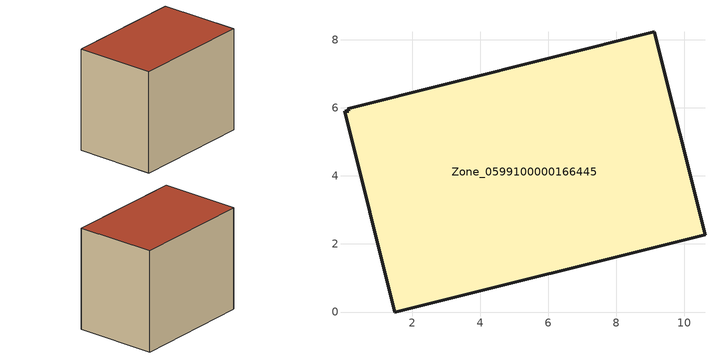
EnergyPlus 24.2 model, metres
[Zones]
Zone_0599100000166445
 floor ground (C_G): 10.61,2.27 1.49,0 0.01,5.89 0.13,5.9 0.12,5.98 9.12,8.23 z0
 wall outside (C_F): 10.61,2.27 9.12,8.23 0.12,5.98 0.13,5.9 0.01,5.89 1.49,0 10.61,2.27 z0:7.74
 roof outside (C_R): 1.49,0 10.61,2.27 9.12,8.23 0.12,5.98 0.13,5.9 0.01,5.89 z7.74
[BUILDING]
Pand.0599100000166445: North Axis=0; Terrain=City; Loads Convergence Tolerance Value=0.04; Temperature Convergence Tolerance Value=0.4; Solar Distribution=FullExterior; Maximum Number of Warmup Days=25; Minimum Number of Warmup Days=1
[Site:Location]
Rotterdam.The.Hague.AP_ZH_NLD Design_Conditions: Latitude=51.96; Longitude=4.45; Time Zone=1; Elevation=-4.5
[SITE:GROUNDTEMPERATURE:BUILDINGSURFACE]
18, 18, 18, 18, 18, 18, 18, 18, 18, 18, 18, 18
[MATERIAL] Thermal Absorptance=0.9; Solar Absorptance=0.7; Visible Absorptance=0.7
Name | Roughness | Thickness | Conductivity | Density | Specific Heat
G.TC.1965-1974 | MediumSmooth | 0.15 | 0.882353 | 540 | 1210
F.TC.1965-1974 | Rough | 0.3 | 0.697674 | 1920 | 840
R.TC.1965-1974 | MediumRough | 0.2 | 0.232558 | 1500 | 1000
[CONSTRUCTION]
C_G: G.TC.1965-1974
C_F: F.TC.1965-1974
C_R: R.TC.1965-1974
[ZONE]
Zone_0599100000166445: Type=1; Multiplier=1; Ceiling Height=Autocalculate; Volume=Autocalculate; Floor Area=autocalculate; Part of Total Floor Area=Yes
[ZONEINFILTRATION:DESIGNFLOWRATE]
Infil_Zone_0599100000166445: Zone or ZoneList or Space or SpaceList=Zone_0599100000166445; Schedule=AlwaysOn; Design Flow Rate Calculation Method=Flow/Area; Flow Rate per Floor Area=0.003; Constant Term Coefficient=1; Temperature Term Coefficient=0; Velocity Term Coefficient=0; Velocity Squared Term Coefficient=0
[HVACTEMPLATE:ZONE:IDEALLOADSAIRSYSTEM]
Zone_0599100000166445: Maximum Heating Supply Air Temperature=50; Minimum Cooling Supply Air Temperature=13; Maximum Heating Supply Air Humidity Ratio=0.0156; Minimum Cooling Supply Air Humidity Ratio=0.0077; Heating Limit=NoLimit; Cooling Limit=NoLimit; Dehumidification Control Type=ConstantSensibleHeatRatio; Cooling Sensible Heat Ratio=0.7; Dehumidification Setpoint=60; Humidification Control Type=None; Humidification Setpoint=30; Outdoor Air Method=None; Outdoor Air Flow Rate per Person=0.00944; Outdoor Air Flow Rate per Zone Floor Area=0; Outdoor Air Flow Rate per Zone=0; Demand Controlled Ventilation Type=None; Outdoor Air Economizer Type=NoEconomizer; Heat Recovery Type=None; Sensible Heat Recovery Effectiveness=0.7; Latent Heat Recovery Effectiveness=0.65
[ZONECONTROL:THERMOSTAT]
ThermostatControl_Zone_0599100000166445: Zone or ZoneList=Zone_0599100000166445; Control Type Schedule=DualSetpointControlType; Control 1=Thermostat_Zone_0599100000166445; Temperature Difference Between Cutout And Setpoint=0
[THERMOSTATSETPOINT:DUALSETPOINT]
Thermostat_Zone_0599100000166445: Heating Setpoint Temperature Schedule=HeatingSetpoint_Zone_0599100000166445; Cooling Setpoint Temperature Schedule=CoolingSetpoint_Zone_0599100000166445
[SCHEDULE:COMPACT]
HeatingSetpoint_Zone_0599100000166445: Through: 12/31, For: AllDays, Until: 24:00, 21
CoolingSetpoint_Zone_0599100000166445: Through: 12/31, For: AllDays, Until: 24:00, 24
DualSetpointControlType: Through: 12/31, For: AllDays, Until: 24:00, 4
AlwaysOn: Through: 12/31, For: AllDays, Until: 24:00, 1
